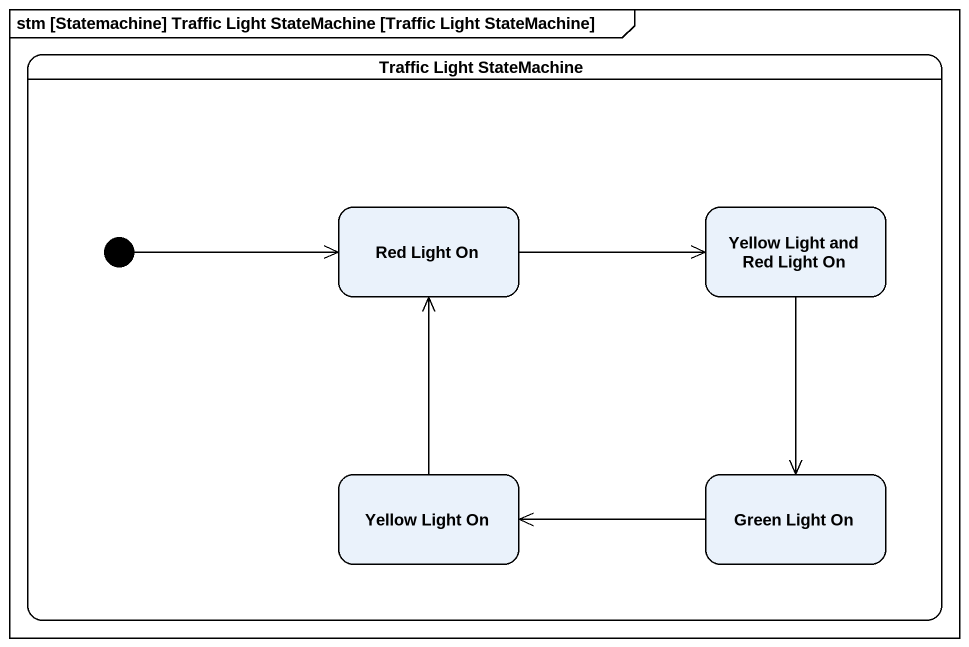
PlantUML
@startuml
mainframe stm [Statemachine] Traffic Light StateMachine [Traffic Light StateMachine]
hide empty description
state "Traffic Light StateMachine" as Traffic_Light_StateMachine {
  state "Red Light On" as Red_Light_On
  state "Yellow Light and Red Light On" as Yellow_Light_and_Red_Light
  state "Yellow Light On" as Yellow_Light_On
  state "Green Light On" as Green_Light_On
  [*] -right-> Red_Light_On
}
Red_Light_On -right-> Yellow_Light_and_Red_Light
Yellow_Light_and_Red_Light --> Green_Light_On
Yellow_Light_On -up-> Red_Light_On
Green_Light_On -left-> Yellow_Light_On
@enduml
